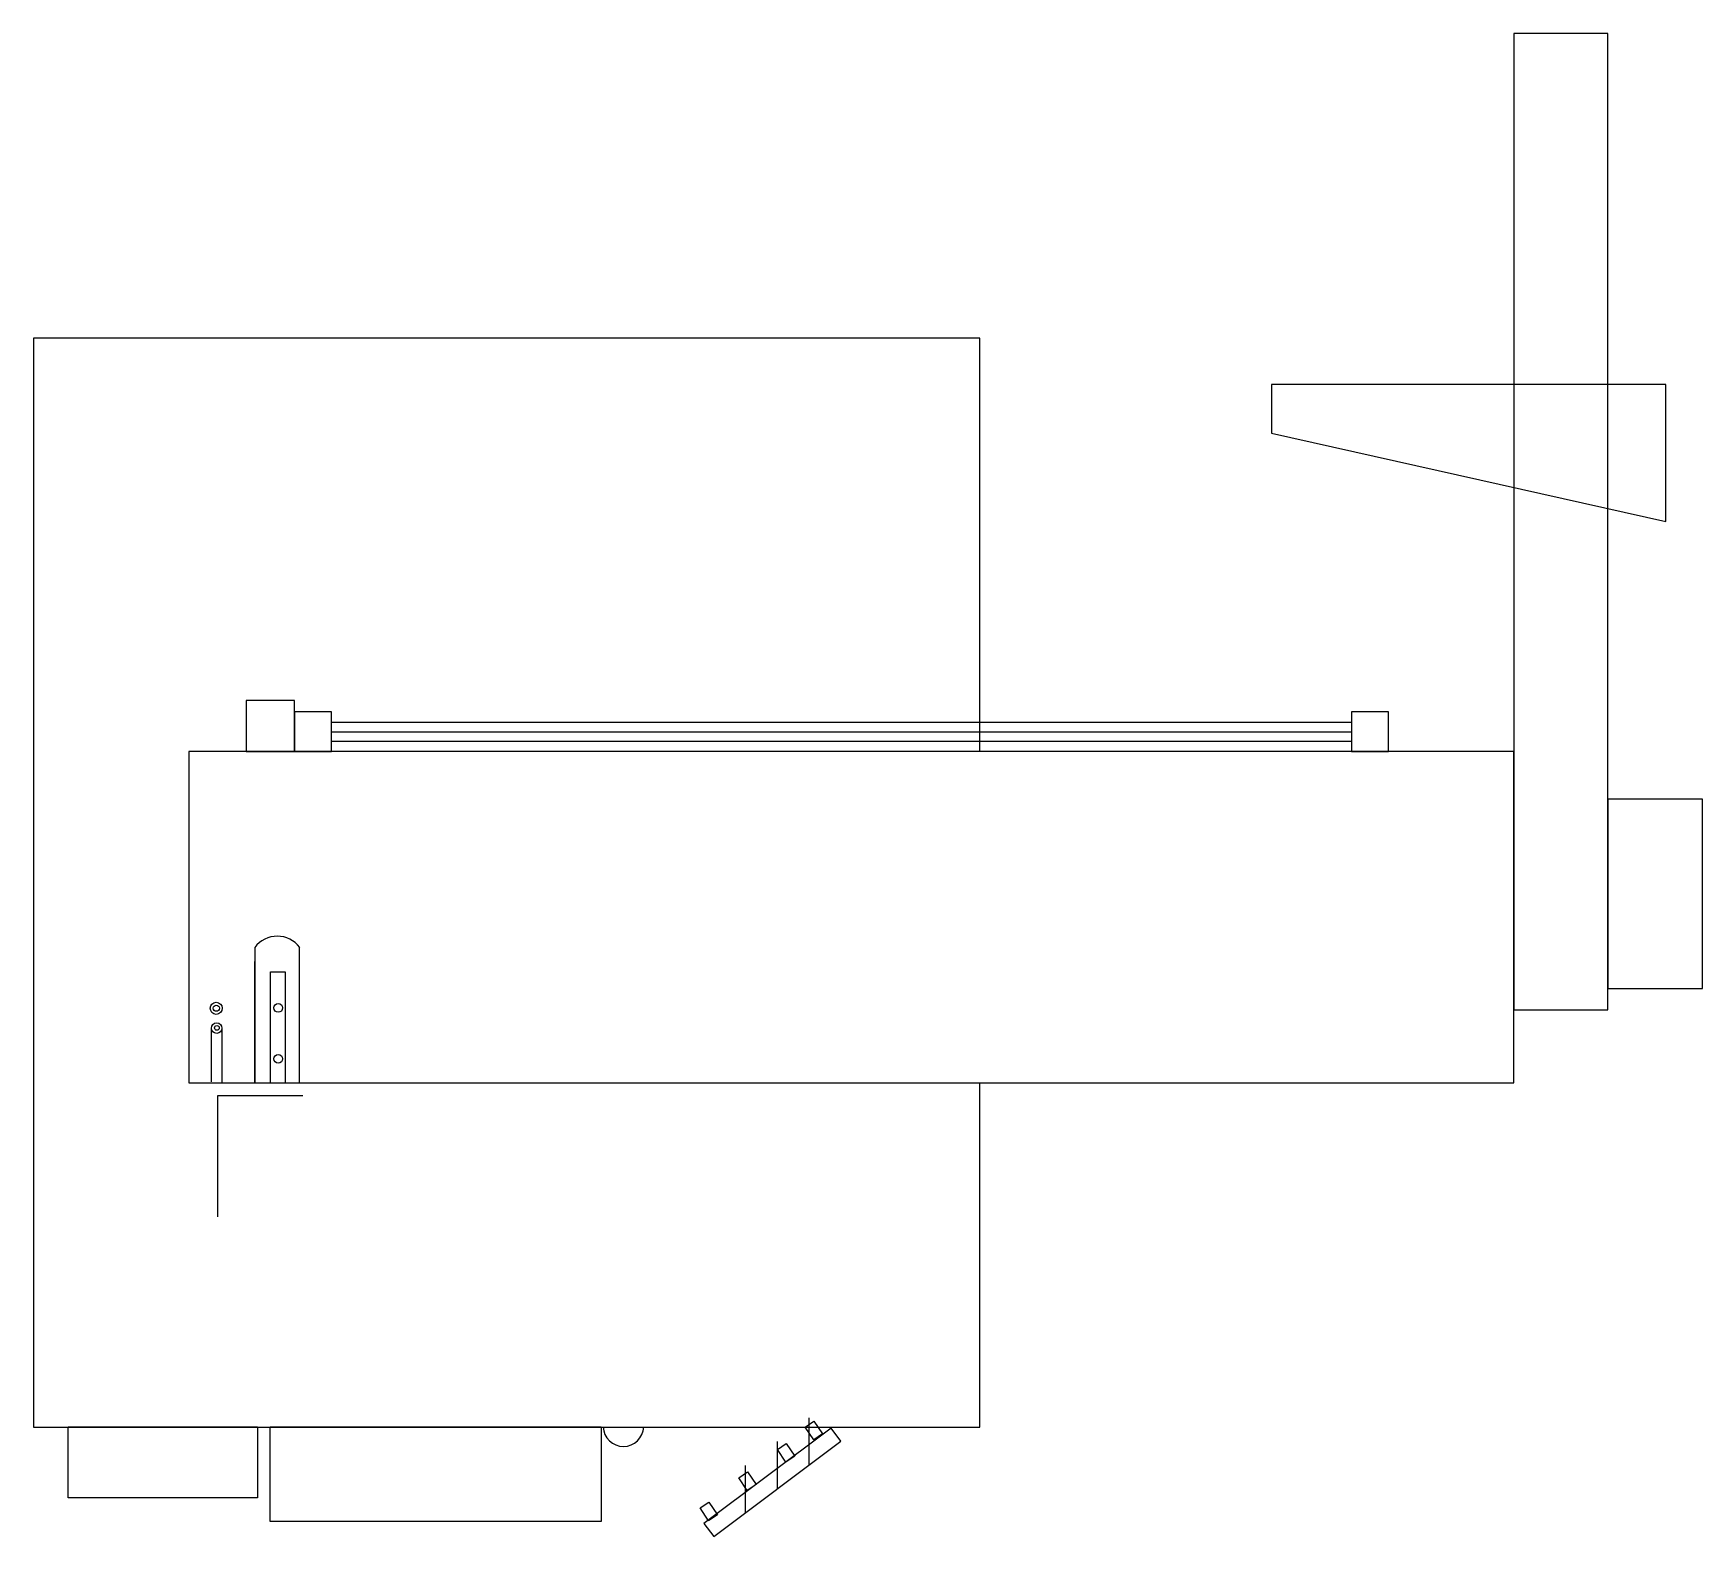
# Model space of a CAD drawing. Header units: inches. Extents: x 453.3 to 470.9, y 1420.3 to 1436.2.
import ezdxf

# ---------------------------------------------------------------- set-up
doc = ezdxf.new("R2010")
doc.units = ezdxf.units.IN
doc.header["$MEASUREMENT"] = 0
doc.header["$PDMODE"] = 4
doc.layers.add('machines', color=21, linetype='Continuous')

msp = doc.modelspace()

# ---------------------------------------------------------------- linework, layer by layer
at = {"layer": 'machines'}
for p, q in [((470.554, 1432.477), (466.389, 1432.477)), ((466.389, 1432.477), (466.389, 1432.477)), ((466.389, 1432.477), (466.389, 1431.962)), ((470.554, 1431.028), (470.554, 1432.477)), ((466.389, 1431.962), (470.554, 1431.028)), ((456.456, 1428.909), (467.233, 1428.909)), ((456.456, 1428.809), (467.233, 1428.809)), ((456.456, 1428.709), (467.233, 1428.709)), ((455.647, 1426.531), (455.647, 1425.1)), ((456.12, 1425.1), (456.12, 1426.531)), ((455.647, 1425.1), (455.647, 1426.383)), ((455.811, 1425.093), (455.811, 1426.272)), ((455.811, 1426.272), (455.968, 1426.272)), ((455.968, 1426.272), (455.968, 1425.093)), ((455.188, 1425.112), (455.188, 1425.678)), ((455.3, 1425.103), (455.3, 1425.678)), ((455.647, 1425.1), (456.12, 1425.1)), ((456.067, 1425.1), (456.64, 1425.1)), ((456.155, 1424.963), (455.254, 1424.963)), ((455.254, 1424.963), (455.254, 1423.683)), ((461.734, 1421.452), (460.392, 1420.445)), ((461.838, 1421.314), (461.734, 1421.452)), ((460.496, 1420.307), (461.838, 1421.314)), ((461.502, 1421.062), (461.502, 1421.278)), ((461.167, 1420.81), (461.167, 1421.027)), ((460.831, 1420.559), (460.83, 1420.774)), ((460.392, 1420.445), (460.496, 1420.307))]:
    msp.add_line(p, q, dxfattribs=at)
for points in [[(468.949, 1425.872), (469.942, 1425.872), (469.942, 1436.185), (468.949, 1436.185)], [(455.556, 1428.6), (456.067, 1428.6), (456.067, 1429.139), (455.556, 1429.139)], [(456.067, 1428.6), (456.456, 1428.6), (456.456, 1429.017), (456.067, 1429.017)], [(467.233, 1428.6), (467.622, 1428.6), (467.622, 1429.017), (467.233, 1429.017)], [(454.949, 1425.1), (468.949, 1425.1), (468.949, 1428.6), (454.949, 1428.6)], [(469.942, 1426.096), (470.942, 1426.096), (470.942, 1428.096), (469.942, 1428.096)], [(468.949, 1426.85), (468.949, 1426.85), (468.949, 1426.85), (468.949, 1426.85)], [(453.674, 1421.466), (455.674, 1421.466), (455.674, 1420.716), (453.674, 1420.716)], [(455.807, 1421.466), (459.307, 1421.466), (459.307, 1420.466), (455.807, 1420.466)], [(461.644, 1421.391), (461.551, 1421.329), (461.461, 1421.464), (461.554, 1421.526)], [(461.35, 1421.155), (461.258, 1421.094), (461.168, 1421.228), (461.261, 1421.29)], [(460.942, 1420.856), (460.849, 1420.794), (460.759, 1420.929), (460.852, 1420.991)], [(460.533, 1420.536), (460.44, 1420.474), (460.35, 1420.609), (460.443, 1420.671)]]:
    msp.add_lwpolyline(points, close=True, dxfattribs=at)
msp.add_lwpolyline([(463.307, 1428.6), (463.307, 1432.964), (453.307, 1432.964), (453.307, 1421.464), (463.307, 1421.464), (463.307, 1425.1)], dxfattribs=at)
for centre, radius in [((455.239, 1425.887), 0.0639), ((455.239, 1425.887), 0.0639), ((455.239, 1425.887), 0.0639), ((455.239, 1425.887), 0.0639), ((455.239, 1425.888), 0.0328), ((455.894, 1425.891), 0.0464), ((455.244, 1425.678), 0.0557), ((455.246, 1425.68), 0.0255), ((455.894, 1425.353), 0.0464)]:
    msp.add_circle(centre, radius, dxfattribs=at)
for centre, radius, start, end in [((455.884, 1426.353), 0.296, 36.8371, 143.1629), ((459.541, 1421.474), 0.215, 182.6906, 357.3094)]:
    msp.add_arc(centre, radius, start, end, dxfattribs=at)
for p in [(461.502, 1421.062), (461.167, 1420.81), (460.831, 1420.559)]:
    msp.add_point(p, dxfattribs=at)

doc.saveas('drawing.dxf')
